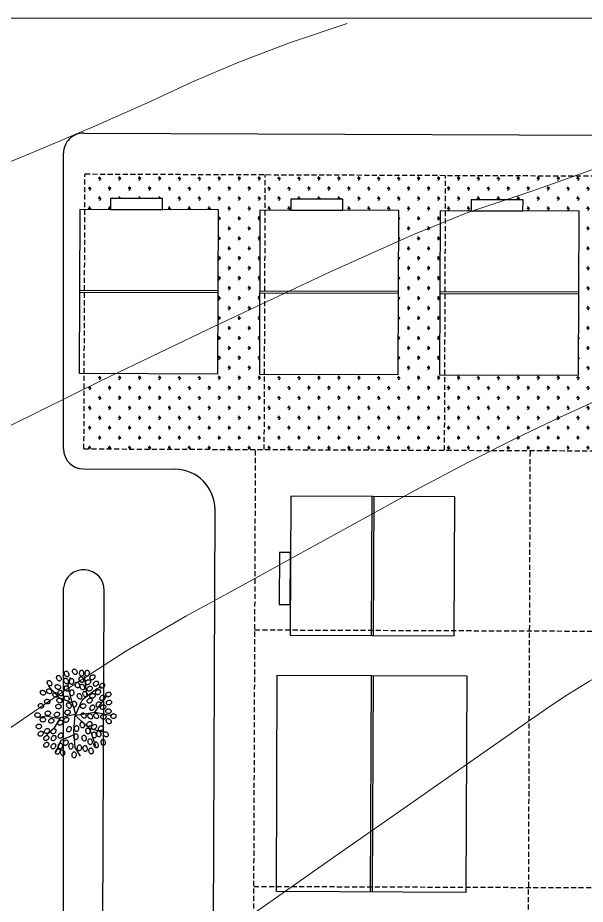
# Model space of a CAD drawing. Header units: inches. Extents: x 203 to 1065, y -1127 to 921.
# Drawn here: x 847.79 to 875.98, y 329.82 to 373.84 of the extents above; entities that cross this region are included whole.
import ezdxf

# ---------------------------------------------------------------- set-up
doc = ezdxf.new("R2010")
doc.units = ezdxf.units.IN
doc.header["$MEASUREMENT"] = 0
doc.linetypes.add('DASHED2', pattern=[0.375, 0.25, -0.125])
for name, color, linetype in [('calle', 3, 'Continuous'), ('Cumbreras', 140, 'Continuous'), ('CURVAS', 32, 'Continuous'), ('D2', 40, 'Continuous'), ('D4', 210, 'Continuous'), ('Vegetación', 102, 'Continuous')]:
    doc.layers.add(name, color=color, linetype=linetype)
doc.layers.add('Limite terrenos', color=2, linetype='DASHED2', transparency=0.4)

# ---------------------------------------------------------------- blocks, each defined once
blk = doc.blocks.new('RB31')
for points in [[(-0.1644, 0.4265, 0.124565), (-0.1555, 0.4293, 0.105746), (-0.1475, 0.437, 0.086824), (-0.1428, 0.4474, 0.076963), (-0.1416, 0.4602, 0.076963), (-0.1443, 0.4728, 0.086824), (-0.1502, 0.4826, 0.105746), (-0.159, 0.4892, 0.124565), (-0.1682, 0.491, 0.124565), (-0.1772, 0.4882, 0.105746), (-0.1851, 0.4805, 0.086824), (-0.1898, 0.4701, 0.076963), (-0.191, 0.4573, 0.076963), (-0.1883, 0.4447, 0.086824), (-0.1825, 0.4349, 0.105746), (-0.1737, 0.4282, 0.124565)], [(-0.0961, 0.4265, 0.124565), (-0.0871, 0.4293, 0.105746), (-0.0792, 0.437, 0.086824), (-0.0745, 0.4474, 0.076963), (-0.0733, 0.4602, 0.076963), (-0.076, 0.4728, 0.086824), (-0.0818, 0.4826, 0.105746), (-0.0906, 0.4892, 0.124565), (-0.0999, 0.491, 0.124565), (-0.1088, 0.4882, 0.105746), (-0.1168, 0.4805, 0.086824), (-0.1215, 0.4701, 0.076963), (-0.1227, 0.4573, 0.076963), (-0.12, 0.4447, 0.086824), (-0.1141, 0.4349, 0.105746), (-0.1053, 0.4282, 0.124565)], [(-0.0332, 0.4465, 0.124565), (-0.0243, 0.4435, 0.105746), (-0.0134, 0.445, 0.086824), (-0.0035, 0.4507, 0.076963), (0.0051, 0.4604, 0.076963), (0.0103, 0.4721, 0.086824), (0.0113, 0.4835, 0.105746), (0.0081, 0.4941, 0.124565), (0.0016, 0.5009, 0.124565), (-0.0073, 0.5039, 0.105746), (-0.0182, 0.5024, 0.086824), (-0.0281, 0.4967, 0.076963), (-0.0366, 0.4871, 0.076963), (-0.0419, 0.4753, 0.086824), (-0.0429, 0.4639, 0.105746), (-0.0397, 0.4534, 0.124565)], [(0.0655, 0.4237, 0.124565), (0.0744, 0.4207, 0.105746), (0.0853, 0.4222, 0.086824), (0.0952, 0.4279, 0.076963), (0.1038, 0.4376, 0.076963), (0.109, 0.4494, 0.086824), (0.11, 0.4607, 0.105746), (0.1068, 0.4713, 0.124565), (0.1003, 0.4782, 0.124565), (0.0914, 0.4811, 0.105746), (0.0805, 0.4796, 0.086824), (0.0706, 0.4739, 0.076963), (0.0621, 0.4643, 0.076963), (0.0569, 0.4525, 0.086824), (0.0558, 0.4411, 0.105746), (0.059, 0.4306, 0.124565)], [(-0.2034, 0.3982, 0.124565), (-0.2004, 0.4072, 0.105746), (-0.2019, 0.4181, 0.086824), (-0.2076, 0.428, 0.076963), (-0.2173, 0.4365, 0.076963), (-0.229, 0.4417, 0.086824), (-0.2404, 0.4427, 0.105746), (-0.251, 0.4395, 0.124565), (-0.2578, 0.4331, 0.124565), (-0.2608, 0.4242, 0.105746), (-0.2593, 0.4132, 0.086824), (-0.2536, 0.4033, 0.076963), (-0.244, 0.3948, 0.076963), (-0.2322, 0.3896, 0.086824), (-0.2208, 0.3886, 0.105746), (-0.2103, 0.3918, 0.124565)], [(-0.1503, 0.3451, 0.124565), (-0.1473, 0.354, 0.105746), (-0.1488, 0.3649, 0.086824), (-0.1545, 0.3748, 0.076963), (-0.1641, 0.3833, 0.076963), (-0.1759, 0.3885, 0.086824), (-0.1873, 0.3896, 0.105746), (-0.1978, 0.3864, 0.124565), (-0.2047, 0.3799, 0.124565), (-0.2077, 0.371, 0.105746), (-0.2062, 0.3601, 0.086824), (-0.2005, 0.3502, 0.076963), (-0.1908, 0.3416, 0.076963), (-0.1791, 0.3364, 0.086824), (-0.1677, 0.3354, 0.105746), (-0.1571, 0.3386, 0.124565)], [(-0.1129, 0.3629, 0.124565), (-0.104, 0.36, 0.105746), (-0.0931, 0.3615, 0.086824), (-0.0832, 0.3672, 0.076963), (-0.0747, 0.3768, 0.076963), (-0.0695, 0.3886, 0.086824), (-0.0684, 0.4, 0.105746), (-0.0717, 0.4105, 0.124565), (-0.0781, 0.4174, 0.124565), (-0.087, 0.4204, 0.105746), (-0.0979, 0.4189, 0.086824), (-0.1079, 0.4132, 0.076963), (-0.1164, 0.4035, 0.076963), (-0.1216, 0.3917, 0.086824), (-0.1226, 0.3804, 0.105746), (-0.1194, 0.3698, 0.124565)], [(0.0254, 0.3391, 0.124565), (0.0344, 0.342, 0.105746), (0.0423, 0.3496, 0.086824), (0.047, 0.36, 0.076963), (0.0482, 0.3728, 0.076963), (0.0455, 0.3854, 0.086824), (0.0396, 0.3952, 0.105746), (0.0308, 0.4019, 0.124565), (0.0216, 0.4037, 0.124565), (0.0126, 0.4008, 0.105746), (0.0047, 0.3932, 0.086824), (0, 0.3827, 0.076963), (-0.0012, 0.3699, 0.076963), (0.0015, 0.3573, 0.086824), (0.0074, 0.3475, 0.105746), (0.0162, 0.3409, 0.124565)], [(0.0731, 0.3478, 0.124565), (0.082, 0.3448, 0.105746), (0.0929, 0.3463, 0.086824), (0.1028, 0.352, 0.076963), (0.1113, 0.3616, 0.076963), (0.1166, 0.3734, 0.086824), (0.1176, 0.3848, 0.105746), (0.1144, 0.3953, 0.124565), (0.1079, 0.4022, 0.124565), (0.099, 0.4052, 0.105746), (0.0881, 0.4037, 0.086824), (0.0782, 0.398, 0.076963), (0.0696, 0.3883, 0.076963), (0.0644, 0.3766, 0.086824), (0.0634, 0.3652, 0.105746), (0.0666, 0.3546, 0.124565)], [(0.1604, 0.3781, 0.124565), (0.1693, 0.3752, 0.105746), (0.1802, 0.3767, 0.086824), (0.1901, 0.3824, 0.076963), (0.1987, 0.392, 0.076963), (0.2039, 0.4038, 0.086824), (0.2049, 0.4152, 0.105746), (0.2017, 0.4257, 0.124565), (0.1952, 0.4326, 0.124565), (0.1863, 0.4356, 0.105746), (0.1754, 0.4341, 0.086824), (0.1655, 0.4284, 0.076963), (0.157, 0.4187, 0.076963), (0.1518, 0.4069, 0.086824), (0.1507, 0.3956, 0.105746), (0.1539, 0.385, 0.124565)], [(0.2743, 0.325, 0.124565), (0.2832, 0.322, 0.105746), (0.2941, 0.3235, 0.086824), (0.304, 0.3292, 0.076963), (0.3126, 0.3388, 0.076963), (0.3178, 0.3506, 0.086824), (0.3188, 0.362, 0.105746), (0.3156, 0.3725, 0.124565), (0.3091, 0.3794, 0.124565), (0.3002, 0.3824, 0.105746), (0.2893, 0.3809, 0.086824), (0.2794, 0.3752, 0.076963), (0.2708, 0.3655, 0.076963), (0.2656, 0.3538, 0.086824), (0.2646, 0.3424, 0.105746), (0.2678, 0.3318, 0.124565)], [(-0.3211, 0.3071, 0.124565), (-0.3181, 0.316, 0.105746), (-0.3196, 0.3269, 0.086824), (-0.3253, 0.3368, 0.076963), (-0.335, 0.3454, 0.076963), (-0.3467, 0.3506, 0.086824), (-0.3581, 0.3516, 0.105746), (-0.3687, 0.3484, 0.124565), (-0.3755, 0.3419, 0.124565), (-0.3785, 0.333, 0.105746), (-0.377, 0.3221, 0.086824), (-0.3713, 0.3122, 0.076963), (-0.3617, 0.3037, 0.076963), (-0.3499, 0.2985, 0.086824), (-0.3385, 0.2974, 0.105746), (-0.3279, 0.3006, 0.124565)], [(-0.2452, 0.3299, 0.124565), (-0.2422, 0.3388, 0.105746), (-0.2437, 0.3497, 0.086824), (-0.2494, 0.3596, 0.076963), (-0.259, 0.3682, 0.076963), (-0.2708, 0.3734, 0.086824), (-0.2822, 0.3744, 0.105746), (-0.2927, 0.3712, 0.124565), (-0.2996, 0.3647, 0.124565), (-0.3026, 0.3558, 0.105746), (-0.3011, 0.3449, 0.086824), (-0.2954, 0.335, 0.076963), (-0.2857, 0.3264, 0.076963), (-0.274, 0.3212, 0.086824), (-0.2626, 0.3202, 0.105746), (-0.252, 0.3234, 0.124565)], [(-0.1692, 0.2767, 0.124565), (-0.1663, 0.2856, 0.105746), (-0.1678, 0.2965, 0.086824), (-0.1735, 0.3065, 0.076963), (-0.1831, 0.315, 0.076963), (-0.1949, 0.3202, 0.086824), (-0.2063, 0.3212, 0.105746), (-0.2168, 0.318, 0.124565), (-0.2237, 0.3116, 0.124565), (-0.2267, 0.3026, 0.105746), (-0.2251, 0.2917, 0.086824), (-0.2195, 0.2818, 0.076963), (-0.2098, 0.2733, 0.076963), (-0.198, 0.2681, 0.086824), (-0.1867, 0.2671, 0.105746), (-0.1761, 0.2703, 0.124565)], [(-0.1243, 0.2832, 0.124565), (-0.1154, 0.2802, 0.105746), (-0.1045, 0.2817, 0.086824), (-0.0946, 0.2874, 0.076963), (-0.0861, 0.2971, 0.076963), (-0.0809, 0.3088, 0.086824), (-0.0798, 0.3202, 0.105746), (-0.083, 0.3308, 0.124565), (-0.0895, 0.3376, 0.124565), (-0.0984, 0.3406, 0.105746), (-0.1093, 0.3391, 0.086824), (-0.1192, 0.3334, 0.076963), (-0.1278, 0.3238, 0.076963), (-0.133, 0.312, 0.086824), (-0.134, 0.3006, 0.105746), (-0.1308, 0.29, 0.124565)], [(-0.0636, 0.306, 0.124565), (-0.0547, 0.303, 0.105746), (-0.0437, 0.3045, 0.086824), (-0.0338, 0.3102, 0.076963), (-0.0253, 0.3198, 0.076963), (-0.0201, 0.3316, 0.086824), (-0.0191, 0.343, 0.105746), (-0.0223, 0.3536, 0.124565), (-0.0287, 0.3604, 0.124565), (-0.0377, 0.3634, 0.105746), (-0.0486, 0.3619, 0.086824), (-0.0585, 0.3562, 0.076963), (-0.067, 0.3465, 0.076963), (-0.0722, 0.3348, 0.086824), (-0.0732, 0.3234, 0.105746), (-0.07, 0.3128, 0.124565)], [(0.0655, 0.268, 0.124565), (0.0744, 0.265, 0.105746), (0.0853, 0.2665, 0.086824), (0.0952, 0.2722, 0.076963), (0.1038, 0.2819, 0.076963), (0.109, 0.2936, 0.086824), (0.11, 0.305, 0.105746), (0.1068, 0.3156, 0.124565), (0.1003, 0.3224, 0.124565), (0.0914, 0.3254, 0.105746), (0.0805, 0.3239, 0.086824), (0.0706, 0.3182, 0.076963), (0.0621, 0.3086, 0.076963), (0.0569, 0.2968, 0.086824), (0.0558, 0.2854, 0.105746), (0.059, 0.2749, 0.124565)], [(0.1598, 0.2988, 0.124565), (0.1653, 0.2911, 0.105746), (0.175, 0.2859, 0.086824), (0.1864, 0.2847, 0.076963), (0.1989, 0.2875, 0.076963), (0.2101, 0.2939, 0.086824), (0.2176, 0.3026, 0.105746), (0.2212, 0.313, 0.124565), (0.22, 0.3223, 0.124565), (0.2146, 0.33, 0.105746), (0.2048, 0.3352, 0.086824), (0.1935, 0.3364, 0.076963), (0.1809, 0.3336, 0.076963), (0.1698, 0.3271, 0.086824), (0.1623, 0.3185, 0.105746), (0.1586, 0.3081, 0.124565)], [(0.2661, 0.2532, 0.124565), (0.2716, 0.2455, 0.105746), (0.2813, 0.2403, 0.086824), (0.2927, 0.2391, 0.076963), (0.3052, 0.2419, 0.076963), (0.3164, 0.2484, 0.086824), (0.3239, 0.257, 0.105746), (0.3275, 0.2674, 0.124565), (0.3263, 0.2767, 0.124565), (0.3208, 0.2844, 0.105746), (0.3111, 0.2896, 0.086824), (0.2998, 0.2908, 0.076963), (0.2872, 0.288, 0.076963), (0.2761, 0.2815, 0.086824), (0.2686, 0.2729, 0.105746), (0.2649, 0.2625, 0.124565)], [(-0.3932, 0.2239, 0.124565), (-0.3931, 0.2333, 0.105746), (-0.3979, 0.2432, 0.086824), (-0.4064, 0.2509, 0.076963), (-0.4182, 0.256, 0.076963), (-0.431, 0.2573, 0.086824), (-0.4422, 0.2548, 0.105746), (-0.4512, 0.2485, 0.124565), (-0.4557, 0.2402, 0.124565), (-0.4558, 0.2308, 0.105746), (-0.451, 0.2209, 0.086824), (-0.4425, 0.2132, 0.076963), (-0.4307, 0.2081, 0.076963), (-0.4179, 0.2068, 0.086824), (-0.4068, 0.2094, 0.105746), (-0.3977, 0.2157, 0.124565)], [(-0.3292, 0.171, 0.124565), (-0.3236, 0.1786, 0.105746), (-0.3217, 0.1895, 0.086824), (-0.324, 0.2007, 0.076963), (-0.3306, 0.2117, 0.076963), (-0.3402, 0.2203, 0.086824), (-0.3507, 0.2248, 0.105746), (-0.3617, 0.225, 0.124565), (-0.3702, 0.221, 0.124565), (-0.3758, 0.2135, 0.105746), (-0.3778, 0.2026, 0.086824), (-0.3754, 0.1914, 0.076963), (-0.3689, 0.1803, 0.076963), (-0.3593, 0.1717, 0.086824), (-0.3488, 0.1673, 0.105746), (-0.3377, 0.167, 0.124565)], [(-0.2717, 0.2387, 0.124565), (-0.2688, 0.2476, 0.105746), (-0.2703, 0.2586, 0.086824), (-0.276, 0.2685, 0.076963), (-0.2856, 0.277, 0.076963), (-0.2974, 0.2822, 0.086824), (-0.3088, 0.2832, 0.105746), (-0.3193, 0.28, 0.124565), (-0.3262, 0.2736, 0.124565), (-0.3292, 0.2647, 0.105746), (-0.3276, 0.2537, 0.086824), (-0.322, 0.2438, 0.076963), (-0.3123, 0.2353, 0.076963), (-0.3005, 0.2301, 0.086824), (-0.2891, 0.2291, 0.105746), (-0.2786, 0.2323, 0.124565)], [(-0.1996, 0.2087, 0.124565), (-0.1995, 0.2181, 0.105746), (-0.2043, 0.228, 0.086824), (-0.2128, 0.2357, 0.076963), (-0.2246, 0.2408, 0.076963), (-0.2374, 0.2421, 0.086824), (-0.2485, 0.2396, 0.105746), (-0.2576, 0.2333, 0.124565), (-0.2621, 0.225, 0.124565), (-0.2622, 0.2156, 0.105746), (-0.2574, 0.2057, 0.086824), (-0.2489, 0.198, 0.076963), (-0.2371, 0.1929, 0.076963), (-0.2243, 0.1916, 0.086824), (-0.2132, 0.1942, 0.105746), (-0.2041, 0.2005, 0.124565)], [(-0.1692, 0.1476, 0.124565), (-0.1663, 0.1565, 0.105746), (-0.1678, 0.1674, 0.086824), (-0.1735, 0.1773, 0.076963), (-0.1831, 0.1858, 0.076963), (-0.1949, 0.191, 0.086824), (-0.2063, 0.1921, 0.105746), (-0.2168, 0.1889, 0.124565), (-0.2237, 0.1824, 0.124565), (-0.2267, 0.1735, 0.105746), (-0.2251, 0.1626, 0.086824), (-0.2195, 0.1527, 0.076963), (-0.2098, 0.1441, 0.076963), (-0.198, 0.1389, 0.086824), (-0.1867, 0.1379, 0.105746), (-0.1761, 0.1411, 0.124565)], [(-0.1585, 0.2072, 0.124565), (-0.1496, 0.2043, 0.105746), (-0.1387, 0.2058, 0.086824), (-0.1287, 0.2114, 0.076963), (-0.1202, 0.2211, 0.076963), (-0.115, 0.2329, 0.086824), (-0.114, 0.2443, 0.105746), (-0.1172, 0.2548, 0.124565), (-0.1236, 0.2617, 0.124565), (-0.1326, 0.2646, 0.105746), (-0.1435, 0.2631, 0.086824), (-0.1534, 0.2574, 0.076963), (-0.1619, 0.2478, 0.076963), (-0.1671, 0.236, 0.086824), (-0.1681, 0.2246, 0.105746), (-0.1649, 0.2141, 0.124565)], [(-0.0902, 0.1844, 0.124565), (-0.0812, 0.1815, 0.105746), (-0.0703, 0.183, 0.086824), (-0.0604, 0.1887, 0.076963), (-0.0519, 0.1983, 0.076963), (-0.0467, 0.2101, 0.086824), (-0.0457, 0.2215, 0.105746), (-0.0489, 0.232, 0.124565), (-0.0553, 0.2389, 0.124565), (-0.0642, 0.2419, 0.105746), (-0.0752, 0.2403, 0.086824), (-0.0851, 0.2347, 0.076963), (-0.0936, 0.225, 0.076963), (-0.0988, 0.2132, 0.086824), (-0.0998, 0.2018, 0.105746), (-0.0966, 0.1913, 0.124565)], [(0.0216, 0.2176, 0.124565), (0.0306, 0.2204, 0.105746), (0.0385, 0.2281, 0.086824), (0.0432, 0.2385, 0.076963), (0.0444, 0.2513, 0.076963), (0.0417, 0.2639, 0.086824), (0.0358, 0.2737, 0.105746), (0.027, 0.2803, 0.124565), (0.0178, 0.2821, 0.124565), (0.0088, 0.2793, 0.105746), (0.0009, 0.2716, 0.086824), (-0.0038, 0.2612, 0.076963), (-0.005, 0.2484, 0.076963), (-0.0023, 0.2358, 0.086824), (0.0036, 0.226, 0.105746), (0.0124, 0.2193, 0.124565)], [(0.0535, 0.1772, 0.124565), (0.059, 0.1696, 0.105746), (0.0687, 0.1644, 0.086824), (0.0801, 0.1631, 0.076963), (0.0926, 0.1659, 0.076963), (0.1038, 0.1724, 0.086824), (0.1113, 0.181, 0.105746), (0.1149, 0.1914, 0.124565), (0.1137, 0.2008, 0.124565), (0.1083, 0.2084, 0.105746), (0.0985, 0.2136, 0.086824), (0.0872, 0.2148, 0.076963), (0.0746, 0.212, 0.076963), (0.0635, 0.2056, 0.086824), (0.056, 0.197, 0.105746), (0.0524, 0.1865, 0.124565)], [(0.1414, 0.2186, 0.124565), (0.1503, 0.2156, 0.105746), (0.1612, 0.2171, 0.086824), (0.1712, 0.2228, 0.076963), (0.1797, 0.2325, 0.076963), (0.1849, 0.2443, 0.086824), (0.1859, 0.2556, 0.105746), (0.1827, 0.2662, 0.124565), (0.1763, 0.2731, 0.124565), (0.1673, 0.276, 0.105746), (0.1564, 0.2745, 0.086824), (0.1465, 0.2688, 0.076963), (0.138, 0.2592, 0.076963), (0.1328, 0.2474, 0.086824), (0.1318, 0.236, 0.105746), (0.135, 0.2255, 0.124565)], [(0.1408, 0.1544, 0.124565), (0.1463, 0.1468, 0.105746), (0.156, 0.1416, 0.086824), (0.1674, 0.1403, 0.076963), (0.18, 0.1431, 0.076963), (0.1911, 0.1496, 0.086824), (0.1986, 0.1582, 0.105746), (0.2022, 0.1686, 0.124565), (0.201, 0.178, 0.124565), (0.1956, 0.1856, 0.105746), (0.1858, 0.1908, 0.086824), (0.1745, 0.1921, 0.076963), (0.1619, 0.1893, 0.076963), (0.1508, 0.1828, 0.086824), (0.1433, 0.1742, 0.105746), (0.1397, 0.1638, 0.124565)], [(0.1902, 0.2152, 0.124565), (0.1957, 0.2075, 0.105746), (0.2054, 0.2023, 0.086824), (0.2167, 0.2011, 0.076963), (0.2293, 0.2039, 0.076963), (0.2404, 0.2104, 0.086824), (0.248, 0.219, 0.105746), (0.2516, 0.2294, 0.124565), (0.2504, 0.2387, 0.124565), (0.2449, 0.2464, 0.105746), (0.2352, 0.2516, 0.086824), (0.2238, 0.2528, 0.076963), (0.2113, 0.25, 0.076963), (0.2001, 0.2436, 0.086824), (0.1926, 0.2349, 0.105746), (0.189, 0.2245, 0.124565)], [(0.342, 0.238, 0.124565), (0.3475, 0.2303, 0.105746), (0.3572, 0.2251, 0.086824), (0.3686, 0.2239, 0.076963), (0.3812, 0.2267, 0.076963), (0.3923, 0.2332, 0.086824), (0.3998, 0.2418, 0.105746), (0.4034, 0.2522, 0.124565), (0.4022, 0.2615, 0.124565), (0.3968, 0.2692, 0.105746), (0.387, 0.2744, 0.086824), (0.3757, 0.2756, 0.076963), (0.3631, 0.2728, 0.076963), (0.352, 0.2663, 0.086824), (0.3445, 0.2577, 0.105746), (0.3409, 0.2473, 0.124565)], [(-0.4008, 0.1365, 0.124565), (-0.4007, 0.146, 0.105746), (-0.4055, 0.1559, 0.086824), (-0.414, 0.1636, 0.076963), (-0.4258, 0.1687, 0.076963), (-0.4386, 0.17, 0.086824), (-0.4497, 0.1674, 0.105746), (-0.4588, 0.1611, 0.124565), (-0.4633, 0.1529, 0.124565), (-0.4634, 0.1435, 0.105746), (-0.4586, 0.1335, 0.086824), (-0.4501, 0.1259, 0.076963), (-0.4383, 0.1208, 0.076963), (-0.4255, 0.1194, 0.086824), (-0.4144, 0.122, 0.105746), (-0.4053, 0.1283, 0.124565)], [(-0.3287, 0.0872, 0.124565), (-0.3286, 0.0966, 0.105746), (-0.3334, 0.1065, 0.086824), (-0.3419, 0.1142, 0.076963), (-0.3537, 0.1193, 0.076963), (-0.3665, 0.1206, 0.086824), (-0.3776, 0.1181, 0.105746), (-0.3867, 0.1117, 0.124565), (-0.3912, 0.1035, 0.124565), (-0.3913, 0.0941, 0.105746), (-0.3865, 0.0842, 0.086824), (-0.378, 0.0765, 0.076963), (-0.3662, 0.0714, 0.076963), (-0.3534, 0.0701, 0.086824), (-0.3422, 0.0726, 0.105746), (-0.3332, 0.0789, 0.124565)], [(-0.2837, 0.0989, 0.124565), (-0.2781, 0.1064, 0.105746), (-0.2761, 0.1173, 0.086824), (-0.2785, 0.1285, 0.076963), (-0.285, 0.1396, 0.076963), (-0.2946, 0.1482, 0.086824), (-0.3051, 0.1526, 0.105746), (-0.3162, 0.1529, 0.124565), (-0.3247, 0.1489, 0.124565), (-0.3303, 0.1413, 0.105746), (-0.3322, 0.1304, 0.086824), (-0.3299, 0.1192, 0.076963), (-0.3233, 0.1082, 0.076963), (-0.3137, 0.0996, 0.086824), (-0.3032, 0.0951, 0.105746), (-0.2922, 0.0949, 0.124565)], [(-0.2077, 0.0647, 0.124565), (-0.2022, 0.0723, 0.105746), (-0.2002, 0.0831, 0.086824), (-0.2026, 0.0943, 0.076963), (-0.2091, 0.1054, 0.076963), (-0.2187, 0.114, 0.086824), (-0.2292, 0.1185, 0.105746), (-0.2402, 0.1187, 0.124565), (-0.2487, 0.1147, 0.124565), (-0.2543, 0.1071, 0.105746), (-0.2563, 0.0962, 0.086824), (-0.2539, 0.0851, 0.076963), (-0.2474, 0.074, 0.076963), (-0.2378, 0.0654, 0.086824), (-0.2273, 0.0609, 0.105746), (-0.2163, 0.0607, 0.124565)], [(-0.0857, 0.0986, 0.124565), (-0.0856, 0.108, 0.105746), (-0.0904, 0.1179, 0.086824), (-0.0989, 0.1256, 0.076963), (-0.1107, 0.1307, 0.076963), (-0.1235, 0.132, 0.086824), (-0.1347, 0.1294, 0.105746), (-0.1437, 0.1231, 0.124565), (-0.1482, 0.1149, 0.124565), (-0.1483, 0.1055, 0.105746), (-0.1435, 0.0956, 0.086824), (-0.135, 0.0879, 0.076963), (-0.1232, 0.0828, 0.076963), (-0.1104, 0.0815, 0.086824), (-0.0993, 0.084, 0.105746), (-0.0902, 0.0903, 0.124565)], [(-0.0088, 0.096, 0.124565), (0.0002, 0.0989, 0.105746), (0.0081, 0.1065, 0.086824), (0.0128, 0.1169, 0.076963), (0.014, 0.1298, 0.076963), (0.0113, 0.1423, 0.086824), (0.0055, 0.1522, 0.105746), (-0.0033, 0.1588, 0.124565), (-0.0126, 0.1606, 0.124565), (-0.0215, 0.1577, 0.105746), (-0.0295, 0.1501, 0.086824), (-0.0342, 0.1397, 0.076963), (-0.0354, 0.1269, 0.076963), (-0.0327, 0.1143, 0.086824), (-0.0268, 0.1045, 0.105746), (-0.018, 0.0978, 0.124565)], [(0.0389, 0.0857, 0.124565), (0.0478, 0.0827, 0.105746), (0.0588, 0.0842, 0.086824), (0.0687, 0.0899, 0.076963), (0.0772, 0.0996, 0.076963), (0.0824, 0.1113, 0.086824), (0.0834, 0.1227, 0.105746), (0.0802, 0.1333, 0.124565), (0.0738, 0.1401, 0.124565), (0.0648, 0.1431, 0.105746), (0.0539, 0.1416, 0.086824), (0.044, 0.1359, 0.076963), (0.0355, 0.1263, 0.076963), (0.0303, 0.1145, 0.086824), (0.0293, 0.1031, 0.105746), (0.0325, 0.0925, 0.124565)], [(0.1507, 0.0999, 0.124565), (0.1535, 0.0909, 0.105746), (0.1612, 0.083, 0.086824), (0.1716, 0.0783, 0.076963), (0.1844, 0.0771, 0.076963), (0.197, 0.0798, 0.086824), (0.2068, 0.0857, 0.105746), (0.2134, 0.0945, 0.124565), (0.2152, 0.1037, 0.124565), (0.2124, 0.1127, 0.105746), (0.2047, 0.1206, 0.086824), (0.1943, 0.1253, 0.076963), (0.1815, 0.1265, 0.076963), (0.1689, 0.1238, 0.086824), (0.1591, 0.1179, 0.105746), (0.1524, 0.1091, 0.124565)], [(0.2873, 0.1531, 0.124565), (0.2902, 0.1441, 0.105746), (0.2978, 0.1362, 0.086824), (0.3082, 0.1315, 0.076963), (0.3211, 0.1303, 0.076963), (0.3336, 0.133, 0.086824), (0.3435, 0.1388, 0.105746), (0.3501, 0.1476, 0.124565), (0.3519, 0.1569, 0.124565), (0.349, 0.1658, 0.105746), (0.3414, 0.1738, 0.086824), (0.331, 0.1785, 0.076963), (0.3182, 0.1797, 0.076963), (0.3056, 0.177, 0.086824), (0.2958, 0.1711, 0.105746), (0.2891, 0.1623, 0.124565)], [(0.3633, 0.1075, 0.124565), (0.3661, 0.0985, 0.105746), (0.3737, 0.0906, 0.086824), (0.3842, 0.0859, 0.076963), (0.397, 0.0847, 0.076963), (0.4096, 0.0874, 0.086824), (0.4194, 0.0933, 0.105746), (0.426, 0.1021, 0.124565), (0.4278, 0.1113, 0.124565), (0.425, 0.1203, 0.105746), (0.4173, 0.1282, 0.086824), (0.4069, 0.1329, 0.076963), (0.3941, 0.1341, 0.076963), (0.3815, 0.1314, 0.086824), (0.3717, 0.1255, 0.105746), (0.365, 0.1167, 0.124565)], [(-0.4529, 0.0012, 0.124565), (-0.4558, 0.0101, 0.105746), (-0.4634, 0.0181, 0.086824), (-0.4738, 0.0228, 0.076963), (-0.4866, 0.024, 0.076963), (-0.4992, 0.0213, 0.086824), (-0.509, 0.0154, 0.105746), (-0.5157, 0.0066, 0.124565), (-0.5175, -0.0026, 0.124565), (-0.5146, -0.0116, 0.105746), (-0.507, -0.0196, 0.086824), (-0.4966, -0.0242, 0.076963), (-0.4837, -0.0255, 0.076963), (-0.4712, -0.0228, 0.086824), (-0.4613, -0.0169, 0.105746), (-0.4547, -0.0081, 0.124565)], [(-0.3922, 0.0543, 0.124565), (-0.395, 0.0633, 0.105746), (-0.4027, 0.0712, 0.086824), (-0.4131, 0.0759, 0.076963), (-0.4259, 0.0771, 0.076963), (-0.4385, 0.0744, 0.086824), (-0.4483, 0.0686, 0.105746), (-0.455, 0.0598, 0.124565), (-0.4567, 0.0505, 0.124565), (-0.4539, 0.0416, 0.105746), (-0.4462, 0.0336, 0.086824), (-0.4358, 0.0289, 0.076963), (-0.423, 0.0277, 0.076963), (-0.4104, 0.0304, 0.086824), (-0.4006, 0.0363, 0.105746), (-0.394, 0.0451, 0.124565)], [(-0.3314, -0.0064, 0.124565), (-0.3343, 0.0025, 0.105746), (-0.3419, 0.0105, 0.086824), (-0.3524, 0.0152, 0.076963), (-0.3652, 0.0164, 0.076963), (-0.3778, 0.0137, 0.086824), (-0.3876, 0.0078, 0.105746), (-0.3942, -0.001, 0.124565), (-0.396, -0.0102, 0.124565), (-0.3931, -0.0192, 0.105746), (-0.3855, -0.0272, 0.086824), (-0.3751, -0.0318, 0.076963), (-0.3623, -0.0331, 0.076963), (-0.3497, -0.0303, 0.086824), (-0.3399, -0.0245, 0.105746), (-0.3332, -0.0157, 0.124565)], [(-0.2507, 0.0224, 0.124565), (-0.2583, 0.028, 0.105746), (-0.2692, 0.0299, 0.086824), (-0.2804, 0.0276, 0.076963), (-0.2914, 0.0211, 0.076963), (-0.3, 0.0115, 0.086824), (-0.3045, 0.0009, 0.105746), (-0.3047, -0.0101, 0.124565), (-0.3007, -0.0186, 0.124565), (-0.2932, -0.0242, 0.105746), (-0.2823, -0.0261, 0.086824), (-0.2711, -0.0238, 0.076963), (-0.26, -0.0172, 0.076963), (-0.2514, -0.0076, 0.086824), (-0.247, 0.0029, 0.105746), (-0.2467, 0.0139, 0.124565)], [(-0.1786, 0.0186, 0.124565), (-0.1862, 0.0242, 0.105746), (-0.197, 0.0261, 0.086824), (-0.2082, 0.0238, 0.076963), (-0.2193, 0.0173, 0.076963), (-0.2279, 0.0077, 0.086824), (-0.2324, -0.0028, 0.105746), (-0.2326, -0.0139, 0.124565), (-0.2286, -0.0224, 0.124565), (-0.221, -0.028, 0.105746), (-0.2102, -0.0299, 0.086824), (-0.199, -0.0276, 0.076963), (-0.1879, -0.021, 0.076963), (-0.1793, -0.0114, 0.086824), (-0.1748, -0.0009, 0.105746), (-0.1746, 0.0101, 0.124565)], [(-0.0989, 0.0262, 0.124565), (-0.1065, 0.0318, 0.105746), (-0.1173, 0.0337, 0.086824), (-0.1285, 0.0314, 0.076963), (-0.1396, 0.0249, 0.076963), (-0.1482, 0.0153, 0.086824), (-0.1527, 0.0047, 0.105746), (-0.1529, -0.0063, 0.124565), (-0.1489, -0.0148, 0.124565), (-0.1413, -0.0204, 0.105746), (-0.1305, -0.0223, 0.086824), (-0.1193, -0.02, 0.076963), (-0.1082, -0.0134, 0.076963), (-0.0996, -0.0038, 0.086824), (-0.0951, 0.0067, 0.105746), (-0.0949, 0.0177, 0.124565)], [(0.0416, 0.0481, 0.124565), (0.0415, 0.0387, 0.105746), (0.0463, 0.0287, 0.086824), (0.0548, 0.0211, 0.076963), (0.0666, 0.0159, 0.076963), (0.0794, 0.0146, 0.086824), (0.0906, 0.0172, 0.105746), (0.0996, 0.0235, 0.124565), (0.1041, 0.0317, 0.124565), (0.1042, 0.0411, 0.105746), (0.0994, 0.0511, 0.086824), (0.0909, 0.0587, 0.076963), (0.0791, 0.0639, 0.076963), (0.0663, 0.0652, 0.086824), (0.0552, 0.0626, 0.105746), (0.0461, 0.0563, 0.124565)], [(0.1707, 0.0253, 0.124565), (0.1706, 0.0159, 0.105746), (0.1754, 0.0059, 0.086824), (0.1839, -0.0017, 0.076963), (0.1957, -0.0068, 0.076963), (0.2085, -0.0082, 0.086824), (0.2196, -0.0056, 0.105746), (0.2287, 0.0007, 0.124565), (0.2332, 0.0089, 0.124565), (0.2333, 0.0184, 0.105746), (0.2285, 0.0283, 0.086824), (0.22, 0.0359, 0.076963), (0.2082, 0.0411, 0.076963), (0.1954, 0.0424, 0.086824), (0.1842, 0.0398, 0.105746), (0.1752, 0.0335, 0.124565)], [(0.2797, 0.0277, 0.124565), (0.2826, 0.0188, 0.105746), (0.2902, 0.0108, 0.086824), (0.3007, 0.0061, 0.076963), (0.3135, 0.0049, 0.076963), (0.3261, 0.0076, 0.086824), (0.3359, 0.0135, 0.105746), (0.3425, 0.0223, 0.124565), (0.3443, 0.0315, 0.124565), (0.3414, 0.0405, 0.105746), (0.3338, 0.0485, 0.086824), (0.3234, 0.0531, 0.076963), (0.3106, 0.0544, 0.076963), (0.298, 0.0516, 0.086824), (0.2882, 0.0458, 0.105746), (0.2815, 0.037, 0.124565)], [(0.405, 0.0087, 0.124565), (0.4079, -0.0002, 0.105746), (0.4155, -0.0082, 0.086824), (0.4259, -0.0129, 0.076963), (0.4387, -0.0141, 0.076963), (0.4513, -0.0114, 0.086824), (0.4611, -0.0055, 0.105746), (0.4678, 0.0033, 0.124565), (0.4696, 0.0125, 0.124565), (0.4667, 0.0215, 0.105746), (0.4591, 0.0295, 0.086824), (0.4487, 0.0341, 0.076963), (0.4358, 0.0354, 0.076963), (0.4233, 0.0327, 0.086824), (0.4134, 0.0268, 0.105746), (0.4068, 0.018, 0.124565)], [(-0.4026, -0.0346, 0.124565), (-0.4102, -0.029, 0.105746), (-0.421, -0.027, 0.086824), (-0.4322, -0.0294, 0.076963), (-0.4433, -0.0359, 0.076963), (-0.4519, -0.0455, 0.086824), (-0.4564, -0.056, 0.105746), (-0.4566, -0.0671, 0.124565), (-0.4526, -0.0756, 0.124565), (-0.445, -0.0811, 0.105746), (-0.4342, -0.0831, 0.086824), (-0.423, -0.0807, 0.076963), (-0.4119, -0.0742, 0.076963), (-0.4033, -0.0646, 0.086824), (-0.3988, -0.0541, 0.105746), (-0.3986, -0.0431, 0.124565)], [(-0.2224, -0.1335, 0.124565), (-0.2194, -0.1246, 0.105746), (-0.2209, -0.1136, 0.086824), (-0.2266, -0.1037, 0.076963), (-0.2363, -0.0952, 0.076963), (-0.248, -0.09, 0.086824), (-0.2594, -0.089, 0.105746), (-0.27, -0.0922, 0.124565), (-0.2768, -0.0986, 0.124565), (-0.2798, -0.1076, 0.105746), (-0.2783, -0.1185, 0.086824), (-0.2726, -0.1284, 0.076963), (-0.263, -0.1369, 0.076963), (-0.2512, -0.1421, 0.086824), (-0.2398, -0.1431, 0.105746), (-0.2292, -0.1399, 0.124565)], [(-0.1654, -0.1031, 0.124565), (-0.1625, -0.0942, 0.105746), (-0.164, -0.0833, 0.086824), (-0.1697, -0.0734, 0.076963), (-0.1793, -0.0648, 0.076963), (-0.1911, -0.0596, 0.086824), (-0.2025, -0.0586, 0.105746), (-0.213, -0.0618, 0.124565), (-0.2199, -0.0683, 0.124565), (-0.2229, -0.0772, 0.105746), (-0.2214, -0.0881, 0.086824), (-0.2157, -0.098, 0.076963), (-0.206, -0.1065, 0.076963), (-0.1942, -0.1117, 0.086824), (-0.1829, -0.1128, 0.105746), (-0.1723, -0.1095, 0.124565)], [(-0.0986, -0.0644, 0.124565), (-0.108, -0.0643, 0.105746), (-0.1179, -0.0691, 0.086824), (-0.1256, -0.0776, 0.076963), (-0.1307, -0.0894, 0.076963), (-0.132, -0.1022, 0.086824), (-0.1294, -0.1133, 0.105746), (-0.1231, -0.1224, 0.124565), (-0.1149, -0.1269, 0.124565), (-0.1055, -0.127, 0.105746), (-0.0956, -0.1222, 0.086824), (-0.0879, -0.1137, 0.076963), (-0.0828, -0.1019, 0.076963), (-0.0815, -0.0891, 0.086824), (-0.084, -0.0779, 0.105746), (-0.0903, -0.0689, 0.124565)], [(0.0606, -0.0237, 0.124565), (0.0576, -0.0326, 0.105746), (0.0591, -0.0436, 0.086824), (0.0648, -0.0535, 0.076963), (0.0745, -0.062, 0.076963), (0.0862, -0.0672, 0.086824), (0.0976, -0.0682, 0.105746), (0.1082, -0.065, 0.124565), (0.115, -0.0586, 0.124565), (0.118, -0.0497, 0.105746), (0.1165, -0.0387, 0.086824), (0.1108, -0.0288, 0.076963), (0.1012, -0.0203, 0.076963), (0.0894, -0.0151, 0.086824), (0.078, -0.0141, 0.105746), (0.0675, -0.0173, 0.124565)], [(0.1327, -0.0541, 0.124565), (0.1297, -0.063, 0.105746), (0.1313, -0.074, 0.086824), (0.1369, -0.0839, 0.076963), (0.1466, -0.0924, 0.076963), (0.1584, -0.0976, 0.086824), (0.1698, -0.0986, 0.105746), (0.1803, -0.0954, 0.124565), (0.1872, -0.089, 0.124565), (0.1901, -0.08, 0.105746), (0.1886, -0.0691, 0.086824), (0.1829, -0.0592, 0.076963), (0.1733, -0.0507, 0.076963), (0.1615, -0.0455, 0.086824), (0.1501, -0.0445, 0.105746), (0.1396, -0.0477, 0.124565)], [(0.239, -0.0431, 0.124565), (0.2389, -0.0525, 0.105746), (0.2437, -0.0624, 0.086824), (0.2522, -0.0701, 0.076963), (0.264, -0.0752, 0.076963), (0.2768, -0.0765, 0.086824), (0.288, -0.074, 0.105746), (0.297, -0.0677, 0.124565), (0.3015, -0.0594, 0.124565), (0.3016, -0.05, 0.105746), (0.2968, -0.0401, 0.086824), (0.2883, -0.0324, 0.076963), (0.2765, -0.0273, 0.076963), (0.2637, -0.026, 0.086824), (0.2526, -0.0285, 0.105746), (0.2435, -0.0349, 0.124565)], [(0.3405, -0.0406, 0.124565), (0.3433, -0.0496, 0.105746), (0.351, -0.0575, 0.086824), (0.3614, -0.0622, 0.076963), (0.3742, -0.0634, 0.076963), (0.3868, -0.0607, 0.086824), (0.3966, -0.0549, 0.105746), (0.4033, -0.0461, 0.124565), (0.405, -0.0368, 0.124565), (0.4022, -0.0279, 0.105746), (0.3945, -0.0199, 0.086824), (0.3841, -0.0152, 0.076963), (0.3713, -0.014, 0.076963), (0.3587, -0.0167, 0.086824), (0.3489, -0.0226, 0.105746), (0.3423, -0.0314, 0.124565)], [(0.3898, -0.1128, 0.124565), (0.3927, -0.1218, 0.105746), (0.4003, -0.1297, 0.086824), (0.4107, -0.1344, 0.076963), (0.4236, -0.1356, 0.076963), (0.4361, -0.1329, 0.086824), (0.446, -0.127, 0.105746), (0.4526, -0.1182, 0.124565), (0.4544, -0.109, 0.124565), (0.4515, -0.1, 0.105746), (0.4439, -0.0921, 0.086824), (0.4335, -0.0874, 0.076963), (0.4207, -0.0862, 0.076963), (0.4081, -0.0889, 0.086824), (0.3983, -0.0948, 0.105746), (0.3916, -0.1036, 0.124565)], [(-0.3684, -0.1751, 0.124565), (-0.376, -0.1695, 0.105746), (-0.3869, -0.1676, 0.086824), (-0.398, -0.1699, 0.076963), (-0.4091, -0.1764, 0.076963), (-0.4177, -0.186, 0.086824), (-0.4222, -0.1966, 0.105746), (-0.4224, -0.2076, 0.124565), (-0.4184, -0.2161, 0.124565), (-0.4108, -0.2217, 0.105746), (-0.4, -0.2236, 0.086824), (-0.3888, -0.2213, 0.076963), (-0.3777, -0.2147, 0.076963), (-0.3691, -0.2051, 0.086824), (-0.3646, -0.1946, 0.105746), (-0.3644, -0.1836, 0.124565)], [(-0.3059, -0.1487, 0.124565), (-0.3029, -0.1398, 0.105746), (-0.3044, -0.1288, 0.086824), (-0.3101, -0.1189, 0.076963), (-0.3198, -0.1104, 0.076963), (-0.3315, -0.1052, 0.086824), (-0.3429, -0.1042, 0.105746), (-0.3535, -0.1074, 0.124565), (-0.3603, -0.1138, 0.124565), (-0.3633, -0.1228, 0.105746), (-0.3618, -0.1337, 0.086824), (-0.3561, -0.1436, 0.076963), (-0.3465, -0.1521, 0.076963), (-0.3347, -0.1573, 0.086824), (-0.3233, -0.1583, 0.105746), (-0.3128, -0.1551, 0.124565)], [(-0.2998, -0.1593, 0.124565), (-0.3092, -0.1592, 0.105746), (-0.3191, -0.164, 0.086824), (-0.3268, -0.1725, 0.076963), (-0.3319, -0.1843, 0.076963), (-0.3332, -0.1971, 0.086824), (-0.3306, -0.2083, 0.105746), (-0.3243, -0.2173, 0.124565), (-0.3161, -0.2219, 0.124565), (-0.3067, -0.2219, 0.105746), (-0.2968, -0.2171, 0.086824), (-0.2891, -0.2086, 0.076963), (-0.284, -0.1968, 0.076963), (-0.2827, -0.184, 0.086824), (-0.2852, -0.1729, 0.105746), (-0.2915, -0.1638, 0.124565)], [(-0.2428, -0.1707, 0.124565), (-0.2522, -0.1706, 0.105746), (-0.2621, -0.1754, 0.086824), (-0.2698, -0.1839, 0.076963), (-0.2749, -0.1957, 0.076963), (-0.2762, -0.2085, 0.086824), (-0.2737, -0.2197, 0.105746), (-0.2674, -0.2287, 0.124565), (-0.2591, -0.2333, 0.124565), (-0.2497, -0.2333, 0.105746), (-0.2398, -0.2285, 0.086824), (-0.2321, -0.22, 0.076963), (-0.227, -0.2082, 0.076963), (-0.2257, -0.1954, 0.086824), (-0.2283, -0.1843, 0.105746), (-0.2346, -0.1752, 0.124565)], [(-0.1669, -0.1289, 0.124565), (-0.1763, -0.1289, 0.105746), (-0.1862, -0.1337, 0.086824), (-0.1939, -0.1421, 0.076963), (-0.199, -0.1539, 0.076963), (-0.2003, -0.1667, 0.086824), (-0.1978, -0.1779, 0.105746), (-0.1915, -0.1869, 0.124565), (-0.1832, -0.1915, 0.124565), (-0.1738, -0.1915, 0.105746), (-0.1639, -0.1867, 0.086824), (-0.1562, -0.1783, 0.076963), (-0.1511, -0.1665, 0.076963), (-0.1498, -0.1536, 0.086824), (-0.1523, -0.1425, 0.105746), (-0.1586, -0.1335, 0.124565)], [(-0.0391, -0.1013, 0.124565), (-0.0481, -0.1042, 0.105746), (-0.0561, -0.1118, 0.086824), (-0.0607, -0.1222, 0.076963), (-0.0619, -0.1351, 0.076963), (-0.0592, -0.1476, 0.086824), (-0.0534, -0.1574, 0.105746), (-0.0446, -0.1641, 0.124565), (-0.0353, -0.1659, 0.124565), (-0.0264, -0.163, 0.105746), (-0.0184, -0.1554, 0.086824), (-0.0137, -0.145, 0.076963), (-0.0125, -0.1321, 0.076963), (-0.0152, -0.1196, 0.086824), (-0.0211, -0.1098, 0.105746), (-0.0299, -0.1031, 0.124565)], [(-0.0315, -0.1887, 0.124565), (-0.0405, -0.1915, 0.105746), (-0.0485, -0.1992, 0.086824), (-0.0531, -0.2096, 0.076963), (-0.0544, -0.2224, 0.076963), (-0.0516, -0.235, 0.086824), (-0.0458, -0.2448, 0.105746), (-0.037, -0.2515, 0.124565), (-0.0277, -0.2532, 0.124565), (-0.0188, -0.2504, 0.105746), (-0.0108, -0.2427, 0.086824), (-0.0061, -0.2323, 0.076963), (-0.0049, -0.2195, 0.076963), (-0.0076, -0.2069, 0.086824), (-0.0135, -0.1971, 0.105746), (-0.0223, -0.1905, 0.124565)], [(0.0346, -0.1156, 0.124565), (0.029, -0.1231, 0.105746), (0.027, -0.134, 0.086824), (0.0294, -0.1452, 0.076963), (0.0359, -0.1563, 0.076963), (0.0455, -0.1648, 0.086824), (0.056, -0.1693, 0.105746), (0.0671, -0.1695, 0.124565), (0.0756, -0.1655, 0.124565), (0.0812, -0.158, 0.105746), (0.0831, -0.1471, 0.086824), (0.0808, -0.1359, 0.076963), (0.0742, -0.1248, 0.076963), (0.0646, -0.1163, 0.086824), (0.0541, -0.1118, 0.105746), (0.0431, -0.1116, 0.124565)], [(0.1371, -0.1839, 0.124565), (0.1315, -0.1915, 0.105746), (0.1295, -0.2024, 0.086824), (0.1319, -0.2135, 0.076963), (0.1384, -0.2246, 0.076963), (0.148, -0.2332, 0.086824), (0.1585, -0.2377, 0.105746), (0.1696, -0.2379, 0.124565), (0.1781, -0.2339, 0.124565), (0.1836, -0.2263, 0.105746), (0.1856, -0.2155, 0.086824), (0.1832, -0.2043, 0.076963), (0.1767, -0.1932, 0.076963), (0.1671, -0.1846, 0.086824), (0.1566, -0.1801, 0.105746), (0.1456, -0.1799, 0.124565)], [(0.2162, -0.1453, 0.124565), (0.2133, -0.1542, 0.105746), (0.2148, -0.1651, 0.086824), (0.2205, -0.175, 0.076963), (0.2301, -0.1835, 0.076963), (0.2419, -0.1887, 0.086824), (0.2533, -0.1898, 0.105746), (0.2638, -0.1866, 0.124565), (0.2707, -0.1801, 0.124565), (0.2737, -0.1712, 0.105746), (0.2722, -0.1603, 0.086824), (0.2665, -0.1504, 0.076963), (0.2568, -0.1418, 0.076963), (0.245, -0.1366, 0.086824), (0.2337, -0.1356, 0.105746), (0.2231, -0.1388, 0.124565)], [(0.296, -0.1415, 0.124565), (0.293, -0.1504, 0.105746), (0.2945, -0.1613, 0.086824), (0.3002, -0.1712, 0.076963), (0.3098, -0.1797, 0.076963), (0.3216, -0.1849, 0.086824), (0.333, -0.186, 0.105746), (0.3435, -0.1828, 0.124565), (0.3504, -0.1763, 0.124565), (0.3534, -0.1674, 0.105746), (0.3519, -0.1565, 0.086824), (0.3462, -0.1466, 0.076963), (0.3365, -0.138, 0.076963), (0.3248, -0.1328, 0.086824), (0.3134, -0.1318, 0.105746), (0.3028, -0.135, 0.124565)], [(0.3719, -0.1718, 0.124565), (0.3689, -0.1808, 0.105746), (0.3704, -0.1917, 0.086824), (0.3761, -0.2016, 0.076963), (0.3858, -0.2101, 0.076963), (0.3975, -0.2153, 0.086824), (0.4089, -0.2163, 0.105746), (0.4195, -0.2131, 0.124565), (0.4263, -0.2067, 0.124565), (0.4293, -0.1978, 0.105746), (0.4278, -0.1869, 0.086824), (0.4221, -0.1769, 0.076963), (0.4125, -0.1684, 0.076963), (0.4007, -0.1632, 0.086824), (0.3893, -0.1622, 0.105746), (0.3787, -0.1654, 0.124565)], [(-0.3529, -0.2505, 0.124565), (-0.3623, -0.2504, 0.105746), (-0.3722, -0.2552, 0.086824), (-0.3799, -0.2637, 0.076963), (-0.385, -0.2755, 0.076963), (-0.3863, -0.2883, 0.086824), (-0.3838, -0.2994, 0.105746), (-0.3775, -0.3085, 0.124565), (-0.3692, -0.313, 0.124565), (-0.3598, -0.3131, 0.105746), (-0.3499, -0.3083, 0.086824), (-0.3422, -0.2998, 0.076963), (-0.3371, -0.288, 0.076963), (-0.3358, -0.2752, 0.086824), (-0.3384, -0.264, 0.105746), (-0.3447, -0.255, 0.124565)], [(-0.2656, -0.277, 0.124565), (-0.275, -0.277, 0.105746), (-0.2849, -0.2818, 0.086824), (-0.2926, -0.2903, 0.076963), (-0.2977, -0.3021, 0.076963), (-0.299, -0.3149, 0.086824), (-0.2965, -0.326, 0.105746), (-0.2902, -0.3351, 0.124565), (-0.2819, -0.3396, 0.124565), (-0.2725, -0.3397, 0.105746), (-0.2626, -0.3349, 0.086824), (-0.2549, -0.3264, 0.076963), (-0.2498, -0.3146, 0.076963), (-0.2485, -0.3018, 0.086824), (-0.251, -0.2906, 0.105746), (-0.2574, -0.2816, 0.124565)], [(-0.1935, -0.2429, 0.124565), (-0.2029, -0.2428, 0.105746), (-0.2128, -0.2476, 0.086824), (-0.2205, -0.2561, 0.076963), (-0.2256, -0.2679, 0.076963), (-0.2269, -0.2807, 0.086824), (-0.2243, -0.2918, 0.105746), (-0.218, -0.3009, 0.124565), (-0.2098, -0.3054, 0.124565), (-0.2004, -0.3055, 0.105746), (-0.1905, -0.3007, 0.086824), (-0.1828, -0.2922, 0.076963), (-0.1777, -0.2804, 0.076963), (-0.1764, -0.2676, 0.086824), (-0.1789, -0.2564, 0.105746), (-0.1852, -0.2474, 0.124565)], [(-0.1213, -0.2049, 0.124565), (-0.1307, -0.2048, 0.105746), (-0.1407, -0.2096, 0.086824), (-0.1483, -0.2181, 0.076963), (-0.1535, -0.2299, 0.076963), (-0.1548, -0.2427, 0.086824), (-0.1522, -0.2539, 0.105746), (-0.1459, -0.2629, 0.124565), (-0.1377, -0.2674, 0.124565), (-0.1283, -0.2675, 0.105746), (-0.1183, -0.2627, 0.086824), (-0.1107, -0.2542, 0.076963), (-0.1055, -0.2424, 0.076963), (-0.1042, -0.2296, 0.086824), (-0.1068, -0.2185, 0.105746), (-0.1131, -0.2094, 0.124565)], [(0.0725, -0.2599, 0.124565), (0.0669, -0.2675, 0.105746), (0.065, -0.2783, 0.086824), (0.0673, -0.2895, 0.076963), (0.0739, -0.3006, 0.076963), (0.0835, -0.3092, 0.086824), (0.094, -0.3137, 0.105746), (0.105, -0.3139, 0.124565), (0.1135, -0.3099, 0.124565), (0.1191, -0.3023, 0.105746), (0.1211, -0.2914, 0.086824), (0.1187, -0.2803, 0.076963), (0.1122, -0.2692, 0.076963), (0.1026, -0.2606, 0.086824), (0.0921, -0.2561, 0.105746), (0.081, -0.2559, 0.124565)], [(0.2206, -0.2105, 0.124565), (0.215, -0.2181, 0.105746), (0.213, -0.2289, 0.086824), (0.2154, -0.2401, 0.076963), (0.2219, -0.2512, 0.076963), (0.2315, -0.2598, 0.086824), (0.242, -0.2643, 0.105746), (0.2531, -0.2645, 0.124565), (0.2616, -0.2605, 0.124565), (0.2672, -0.2529, 0.105746), (0.2691, -0.2421, 0.086824), (0.2668, -0.2309, 0.076963), (0.2602, -0.2198, 0.076963), (0.2506, -0.2112, 0.086824), (0.2401, -0.2067, 0.105746), (0.2291, -0.2065, 0.124565)], [(0.3036, -0.2174, 0.124565), (0.3006, -0.2263, 0.105746), (0.3021, -0.2373, 0.086824), (0.3078, -0.2472, 0.076963), (0.3174, -0.2557, 0.076963), (0.3292, -0.2609, 0.086824), (0.3406, -0.2619, 0.105746), (0.3511, -0.2587, 0.124565), (0.358, -0.2523, 0.124565), (0.361, -0.2434, 0.105746), (0.3595, -0.2324, 0.086824), (0.3538, -0.2225, 0.076963), (0.3441, -0.214, 0.076963), (0.3324, -0.2088, 0.086824), (0.321, -0.2078, 0.105746), (0.3104, -0.211, 0.124565)], [(0.3036, -0.2896, 0.124565), (0.3006, -0.2985, 0.105746), (0.3021, -0.3094, 0.086824), (0.3078, -0.3193, 0.076963), (0.3174, -0.3279, 0.076963), (0.3292, -0.3331, 0.086824), (0.3406, -0.3341, 0.105746), (0.3511, -0.3309, 0.124565), (0.358, -0.3244, 0.124565), (0.361, -0.3155, 0.105746), (0.3595, -0.3046, 0.086824), (0.3538, -0.2947, 0.076963), (0.3441, -0.2862, 0.076963), (0.3324, -0.281, 0.086824), (0.321, -0.2799, 0.105746), (0.3104, -0.2832, 0.124565)], [(-0.2049, -0.3416, 0.124565), (-0.2143, -0.3415, 0.105746), (-0.2242, -0.3464, 0.086824), (-0.2319, -0.3548, 0.076963), (-0.237, -0.3666, 0.076963), (-0.2383, -0.3794, 0.086824), (-0.2357, -0.3906, 0.105746), (-0.2294, -0.3996, 0.124565), (-0.2212, -0.4042, 0.124565), (-0.2118, -0.4042, 0.105746), (-0.2018, -0.3994, 0.086824), (-0.1942, -0.391, 0.076963), (-0.1891, -0.3791, 0.076963), (-0.1878, -0.3663, 0.086824), (-0.1903, -0.3552, 0.105746), (-0.1966, -0.3462, 0.124565)], [(-0.1327, -0.315, 0.124565), (-0.1421, -0.315, 0.105746), (-0.1521, -0.3198, 0.086824), (-0.1597, -0.3282, 0.076963), (-0.1648, -0.3401, 0.076963), (-0.1662, -0.3529, 0.086824), (-0.1636, -0.364, 0.105746), (-0.1573, -0.373, 0.124565), (-0.1491, -0.3776, 0.124565), (-0.1396, -0.3777, 0.105746), (-0.1297, -0.3728, 0.086824), (-0.122, -0.3644, 0.076963), (-0.1169, -0.3526, 0.076963), (-0.1156, -0.3398, 0.086824), (-0.1182, -0.3286, 0.105746), (-0.1245, -0.3196, 0.124565)], [(-0.0733, -0.3064, 0.124565), (-0.0823, -0.3093, 0.105746), (-0.0902, -0.3169, 0.086824), (-0.0949, -0.3273, 0.076963), (-0.0961, -0.3402, 0.076963), (-0.0934, -0.3527, 0.086824), (-0.0875, -0.3625, 0.105746), (-0.0787, -0.3692, 0.124565), (-0.0695, -0.371, 0.124565), (-0.0605, -0.3681, 0.105746), (-0.0526, -0.3605, 0.086824), (-0.0479, -0.3501, 0.076963), (-0.0467, -0.3372, 0.076963), (-0.0494, -0.3247, 0.086824), (-0.0553, -0.3149, 0.105746), (-0.0641, -0.3082, 0.124565)], [(0.0292, -0.2912, 0.124565), (0.0202, -0.2941, 0.105746), (0.0123, -0.3017, 0.086824), (0.0076, -0.3121, 0.076963), (0.0064, -0.325, 0.076963), (0.0091, -0.3375, 0.086824), (0.015, -0.3474, 0.105746), (0.0238, -0.354, 0.124565), (0.033, -0.3558, 0.124565), (0.042, -0.3529, 0.105746), (0.0499, -0.3453, 0.086824), (0.0546, -0.3349, 0.076963), (0.0558, -0.3221, 0.076963), (0.0531, -0.3095, 0.086824), (0.0472, -0.2997, 0.105746), (0.0384, -0.293, 0.124565)], [(0.1406, -0.3606, 0.124565), (0.1312, -0.3605, 0.105746), (0.1213, -0.3653, 0.086824), (0.1136, -0.3738, 0.076963), (0.1085, -0.3856, 0.076963), (0.1072, -0.3984, 0.086824), (0.1097, -0.4096, 0.105746), (0.116, -0.4186, 0.124565), (0.1243, -0.4232, 0.124565), (0.1337, -0.4232, 0.105746), (0.1436, -0.4184, 0.086824), (0.1513, -0.4099, 0.076963), (0.1564, -0.3981, 0.076963), (0.1577, -0.3853, 0.086824), (0.1552, -0.3742, 0.105746), (0.1488, -0.3651, 0.124565)], [(0.1583, -0.2874, 0.124565), (0.1493, -0.2903, 0.105746), (0.1414, -0.2979, 0.086824), (0.1367, -0.3083, 0.076963), (0.1355, -0.3212, 0.076963), (0.1382, -0.3337, 0.086824), (0.144, -0.3436, 0.105746), (0.1528, -0.3502, 0.124565), (0.1621, -0.352, 0.124565), (0.171, -0.3491, 0.105746), (0.179, -0.3415, 0.086824), (0.1837, -0.3311, 0.076963), (0.1849, -0.3183, 0.076963), (0.1822, -0.3057, 0.086824), (0.1763, -0.2959, 0.105746), (0.1675, -0.2892, 0.124565)], [(0.1712, -0.3548, 0.124565), (0.1656, -0.3624, 0.105746), (0.1637, -0.3733, 0.086824), (0.166, -0.3845, 0.076963), (0.1726, -0.3955, 0.076963), (0.1822, -0.4041, 0.086824), (0.1927, -0.4086, 0.105746), (0.2037, -0.4088, 0.124565), (0.2122, -0.4048, 0.124565), (0.2178, -0.3973, 0.105746), (0.2198, -0.3864, 0.086824), (0.2174, -0.3752, 0.076963), (0.2109, -0.3641, 0.076963), (0.2013, -0.3555, 0.086824), (0.1908, -0.3511, 0.105746), (0.1797, -0.3508, 0.124565)], [(0.2244, -0.2979, 0.124565), (0.2188, -0.3054, 0.105746), (0.2168, -0.3163, 0.086824), (0.2192, -0.3275, 0.076963), (0.2257, -0.3386, 0.076963), (0.2353, -0.3472, 0.086824), (0.2458, -0.3516, 0.105746), (0.2569, -0.3519, 0.124565), (0.2654, -0.3479, 0.124565), (0.271, -0.3403, 0.105746), (0.2729, -0.3294, 0.086824), (0.2706, -0.3182, 0.076963), (0.264, -0.3072, 0.076963), (0.2544, -0.2986, 0.086824), (0.2439, -0.2941, 0.105746), (0.2329, -0.2939, 0.124565)], [(-0.0088, -0.3824, 0.124565), (-0.0177, -0.3852, 0.105746), (-0.0257, -0.3929, 0.086824), (-0.0304, -0.4033, 0.076963), (-0.0316, -0.4161, 0.076963), (-0.0289, -0.4287, 0.086824), (-0.023, -0.4385, 0.105746), (-0.0142, -0.4452, 0.124565), (-0.005, -0.4469, 0.124565), (0.004, -0.4441, 0.105746), (0.012, -0.4365, 0.086824), (0.0166, -0.426, 0.076963), (0.0179, -0.4132, 0.076963), (0.0151, -0.4006, 0.086824), (0.0093, -0.3908, 0.105746), (0.0005, -0.3842, 0.124565)]]:
    blk.add_lwpolyline(points, format="xyb", close=True)
for points in [[(-0.1644, 0.2062), (-0.134, 0.4303)], [(0.0406, 0.4113), (0.0672, 0.3278), (0.0406, 0.21), (-0.0277, 0.0087)], [(-0.024, 0.0087), (-0.1113, 0.1759), (-0.2783, 0.2898), (-0.339, 0.3164)], [(0.014, 0.1379), (0.1735, 0.1949), (0.3025, 0.3202)], [(-0.2593, 0.0429), (-0.4112, 0.2214)], [(-0.024, 0.0087), (-0.2631, 0.0429), (-0.4643, 0.0049)], [(-0.0164, 0.0087), (-0.1948, -0.1318), (-0.3846, -0.1736)], [(-0.0164, 0.0201), (-0.0012, -0.1622), (-0.0164, -0.3369), (-0.0809, -0.428)], [(-0.0164, 0.0163), (0.1962, -0.0254), (0.3367, -0.0026), (0.4354, -0.0178)], [(0.1621, -0.0178), (0.2342, -0.1242), (0.3633, -0.2381)], [(-0.1948, -0.128), (-0.2669, -0.3217)], [(-0.005, -0.2001), (0.1545, -0.2609), (0.219, -0.3901)]]:
    blk.add_lwpolyline(points)
blk = doc.blocks.new('A$C70AF2EE4')
at = {"layer": 'Cumbreras'}
for p, q in [((-10.756, 4.755), (0, 4.755)), ((-10.756, 4.655), (0, 4.655))]:
    blk.add_line(p, q, dxfattribs=at)
at = {"layer": 'D4'}
blk.add_lwpolyline([(-10.756, 0), (0, 0), (0, 9.413), (-10.756, 9.413)], close=True, dxfattribs=at)
blk = doc.blocks.new('A$C662B019F')
at = {"layer": 'Cumbreras'}
for p, q in [((-6.898, 4.674), (0, 4.674)), ((-6.898, 4.574), (0, 4.574))]:
    blk.add_line(p, q, dxfattribs=at)
at = {"layer": 'D2'}
for points in [[(-6.898, 0.553), (0, 0.553), (0, 8.695), (-6.898, 8.695)], [(-4.107, 0), (-1.529, 0), (-1.529, 0.553), (-4.107, 0.553)]]:
    blk.add_lwpolyline(points, close=True, dxfattribs=at)

msp = doc.modelspace()

# ---------------------------------------------------------------- hatches: boundary and pattern name
at = {"layer": 'Vegetación', "linetype": 'ByBlock'}
h = msp.add_hatch(dxfattribs=at)
h.set_pattern_fill('GRASS', color=256, scale=0.7, angle=90)
h.set_pattern_definition([(180, (235.67537, -426.60125), (-0.49497475, -0.49497475), [0.13125, -0.8586995]), (135, (235.6754, -426.60125), (-0.49497475, -0.49497475), [0.13125, -0.56875]), (225, (235.6754, -426.60125), (0.49497475, -0.49497475), [0.13125, -0.56875])])
h.paths.add_polyline_path([(860.047, 356.148), (859.788, 356.149), (859.819, 364.291), (860.078, 364.29), (860.085, 366.049), (851.13, 366.083), (851.124, 364.324), (852.394, 364.319), (852.396, 364.872), (854.974, 364.863), (854.972, 364.31), (857.763, 364.299), (857.731, 356.157), (851.092, 356.182), (851.078, 352.433), (860.033, 352.399)])
h.paths.add_polyline_path([(869.002, 356.114), (868.743, 356.115), (868.774, 364.256), (869.033, 364.255), (869.04, 366.014), (860.085, 366.049), (860.078, 364.29), (861.348, 364.285), (861.351, 364.838), (863.929, 364.828), (863.926, 364.275), (866.717, 364.264), (866.686, 356.122), (860.047, 356.148), (860.033, 352.399), (868.988, 352.365)])
h.paths.add_polyline_path([(877.957, 356.079), (877.698, 356.08), (877.729, 364.222), (877.988, 364.221), (877.995, 365.98), (869.04, 366.014), (869.033, 364.255), (870.303, 364.251), (870.306, 364.804), (872.884, 364.794), (872.881, 364.241), (875.672, 364.23), (875.641, 356.088), (869.002, 356.114), (868.988, 352.365), (877.943, 352.33)])
h.paths.add_polyline_path([(886.95, 365.946), (877.995, 365.98), (877.988, 364.221), (879.258, 364.216), (879.26, 364.769), (881.838, 364.759), (881.836, 364.206), (884.627, 364.196), (884.596, 356.054), (877.957, 356.079), (877.943, 352.33), (886.898, 352.296)])

# ---------------------------------------------------------------- linework, layer by layer
at = {"layer": 'calle', "color": 1}
msp.add_line((828.87, 373.841), (891.986, 373.823), dxfattribs=at)
at = {"layer": 'calle', "color": 4}
for p, q in [((851.068, 368.114), (892.458, 367.954)), ((850.064, 352.433), (850.064, 367.114)), ((851.06, 351.433), (855.598, 351.416)), ((857.026, 202.659), (857.59, 349.408))]:
    msp.add_line(p, q, dxfattribs=at)
at = {"layer": 'calle', "color": 3}
for p, q in [((850.064, 228.08), (850.064, 345.533)), ((851.624, 228.08), (852.075, 345.425))]:
    msp.add_line(p, q, dxfattribs=at)
at = {"layer": 'calle', "color": 4}
for centre, radius, start, end in [((851.064, 367.114, 0), 1, 89.7798, 180), ((851.064, 352.433, 0), 1, 180, 269.7798), ((855.591, 349.416), 2, 359.7798, 89.7798)]:
    msp.add_arc(centre, radius, start, end, dxfattribs=at)
at = {"layer": 'calle', "color": 3}
msp.add_arc((851.067, 345.425), 1.009, 358.7475, 173.8589, dxfattribs=at)
at = {"layer": 'CURVAS', "lineweight": 0}
for points in [[(864.147, 373.549), (861.332, 372.604), (858.772, 371.638), (856.466, 370.652), (854.237, 369.62), (851.651, 368.475), (848.689, 367.214), (845.46, 365.883)], [(876.364, 354.747), (874.701, 353.986), (872.55, 352.962), (870.141, 351.75), (867.511, 350.362), (864.674, 348.808), (861.808, 347.23), (858.966, 345.672), (856.144, 344.128), (853.162, 342.379), (849.924, 340.306), (846.427, 337.908)]]:
    msp.add_lwpolyline(points, dxfattribs=at)
at = {"layer": 'CURVAS', "color": 41, "lineweight": 0}
for points in [[(889.28, 373.443), (885.179, 370.822), (882.282, 369.019), (880.592, 368.032), (879.655, 367.596), (878.437, 367.096), (876.898, 366.509), (875.101, 365.856), (873.366, 365.248), (871.738, 364.7), (870.143, 364.172), (867.451, 363.073), (863.281, 361.203), (857.642, 358.566), (851.987, 355.851), (847.4, 353.572)], [(857.933, 328.261), (860.311, 329.929), (863.327, 332.039), (866.974, 334.584), (870.296, 336.903), (872.659, 338.555), (874.062, 339.54), (875.024, 340.186), (876.186, 340.895), (877.548, 341.67), (879.062, 342.519), (880.617, 343.46), (882.21, 344.495), (883.808, 345.609), (885.281, 346.75), (886.618, 347.911), (887.849, 349.085), (889.203, 350.218), (890.723, 351.297), (892.414, 352.328), (894.337, 353.374), (896.515, 354.457), (898.943, 355.578), (901.352, 356.76)]]:
    msp.add_lwpolyline(points, dxfattribs=at)
at = {"layer": 'Limite terrenos'}
for p, q in [((851.078, 352.433), (851.13, 366.083)), ((851.13, 366.083), (886.95, 365.946)), ((860.033, 352.399), (860.085, 366.049)), ((860.033, 352.399), (860.085, 366.049)), ((868.988, 352.365), (869.04, 366.014)), ((851.078, 352.433), (886.898, 352.296)), ((859.096, 220.856), (859.602, 352.401)), ((872.742, 220.803), (873.248, 352.348)), ((859.568, 343.446), (886.863, 343.341)), ((859.519, 330.708), (886.814, 330.603))]:
    msp.add_line(p, q, dxfattribs=at)

# ---------------------------------------------------------------- block references
at = {"layer": 'D2'}
for p, rotation in [((850.867, 364.878), 179.7797954084538), ((859.822, 364.844), 179.7797954084538), ((868.777, 364.809), 179.7797954084538), ((860.768, 343.182), 269.7797954084538)]:
    msp.add_blockref('A$C662B019F', p, dxfattribs=dict(at, rotation=rotation))
at = {"layer": 'D4', "xscale": -1, "rotation": 89.77979540839034}
msp.add_blockref('A$C70AF2EE4', (870.05, 330.409), dxfattribs=at)
at = {"layer": 'Vegetación', "xscale": -4.083942435848075, "yscale": 4.640556593877409, "zscale": 4.083942435848075}
msp.add_blockref('RB31', (850.559, 339.163), dxfattribs=at)

doc.saveas('drawing.dxf')
